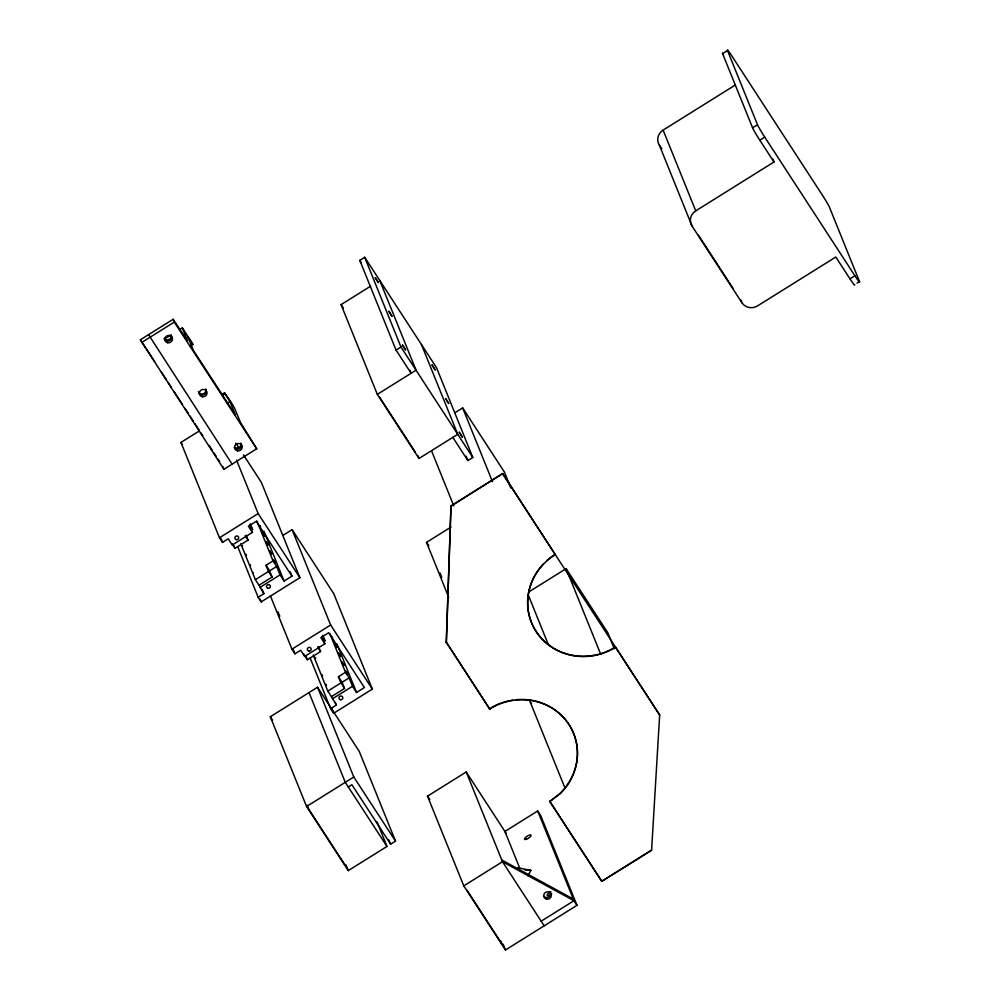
<?xml version="1.0" encoding="UTF-8"?>
<svg xmlns="http://www.w3.org/2000/svg" width="1000" height="1000" viewBox="0 0 1000 1000"><rect width="100%" height="100%" fill="white"/><g stroke="black" fill="none" stroke-linecap="round" stroke-linejoin="round"><path stroke-width="1.5" d="M615.438 647.013L659.663 715L651.6 850.175L601.737 881.325L549.812 801.488L559.913 793.925A58.1 55.188 -22 0 0 566.163 720.675A58.1 55.188 -22 0 0 491.8 707.725L489.8 709.225L446.262 642.163L450.988 505.85L502.65 473.587L555.262 554.587A58.1 55.188 -22 0 0 536.213 631.663A58.1 55.188 -22 0 0 615.55 647.288L615.438 647.013A58.1 55.188 -22 0 1 540.45 637.175A58.1 55.188 -22 0 1 543.438 563.837M446.375 642.45L450.988 505.85M527.938 875.738L530.9 870.362L517.675 867.763L519.138 870.425M489.8 709.225L491.688 707.45A58.1 55.188 -22 0 1 513.125 700.088M549.812 801.488L559.8 793.637A58.1 55.188 -22 0 0 572.487 730.85A58.1 55.188 -22 0 0 516.138 699.725M221.962 394.387L224.55 392.775L230.912 401.912L234.488 407.95L240.562 422.587L256.7 448.787L223.9 469.275L140.375 339.775L173.162 319.288L187.638 341.062L182.35 327.887L179.762 329.5M141.5 342.575L174.3 322.1L173.162 319.288M164.225 339.212L170.7 335.163M190.263 346.075L192.85 344.462L192.4 343.338L182.35 327.887M409.938 370.363L411.112 373.263L396.037 350.087L359.787 260.35L364.7 257.288L436.55 367.75L472.8 457.488L467.887 460.55L452.812 437.375M854.562 284.625A11.387 0.65 58 0 1 849.987 278.837L835.8 257.025L757.55 305.887A11.387 10.812 -22 0 1 742 302.825L692.013 225.987A11.387 10.812 -22 0 1 695.75 210.875L774 162L759.812 140.188A11.387 0.65 58 0 1 752.575 127.8L722.613 53.637L727.525 50.575A11.387 0.65 58 0 1 732.113 56.363L822.288 195A11.387 0.65 58 0 1 829.525 207.387L859.488 281.55L857.025 283.087M421.475 344.575L457.738 434.312L419.025 458.475L377.325 394.363L341.075 304.625L370.75 286.1M222.413 395.513L225 393.9L224.55 392.775M692.013 225.987L659.388 145.225A11.387 10.812 -22 0 1 663.112 130.113L734.85 85.312M227.438 403.237L230.025 401.625L225 393.9M249.587 525.388L252.425 532.4L232.25 545L228.225 538.812L222.488 542.4L219.475 537.762L180.95 442.425L199.013 431.15M396.037 350.087L400.962 347.013L364.7 257.288M752.575 127.8L757.5 124.738L727.525 50.575M759.812 140.188L764.737 137.113A11.387 0.65 58 0 1 757.5 124.738M377.325 394.363L416.037 370.188L379.775 280.462M219.475 537.762L258.175 513.6L236.588 460.15M232.062 543.862L234.963 548.312L248.075 540.125L246.088 535.188M454.925 412.738L462.663 407.9L504.375 472.025L510.8 487.938M283.087 535.3L292.113 529.663L333.812 593.775L372.337 689.125L333.638 713.288L330.625 708.65L310.188 658.1M243.487 454.9L261.363 482.375L299.875 577.712L261.175 601.888L258.163 597.25L263.9 593.663L258.975 585.237L272.1 577.05L268.475 571.487L265.988 565.312L273.038 560.913L256.887 520.938M258.975 585.237L255.362 579.675L268.475 571.487M272.1 577.05L269.6 570.875L276.65 566.475L273.038 560.913M259.887 587.487L280.05 574.888L276.65 566.475M280.05 574.888L284.075 581.062L291.95 576.15L290.2 571.825M451.1 506.125L502.65 473.587M448.738 597.362L426.512 542.362L451.025 527.062M849.987 278.837L854.912 275.763A11.387 0.65 58 0 0 859.488 281.55M322.05 636.8L324.875 643.8L304.7 656.4L300.688 650.225L294.95 653.812L291.938 649.175L330.637 625L292.113 529.663M304.7 656.4L303.8 654.163L307.413 659.725L320.538 651.525L318.538 646.587M377.038 821.838L386.975 846.438L348.275 870.612L306.575 806.5L270.312 716.762L317.55 687.262L359.25 751.388L395.5 841.112L390.588 844.188L351.9 784.712L348.288 786.963M330.625 708.65L336.362 705.075L331.438 696.65L344.55 688.45L340.938 682.887L338.438 676.725L345.5 672.312L329.925 633.775M331.438 696.65L327.812 691.087L340.938 682.887M344.55 688.45L342.062 682.288L349.113 677.875L345.5 672.312M332.337 698.888L352.512 686.287L349.113 677.875M352.512 686.287L356.525 692.475L364.4 687.562L328.725 632.712L320.863 637.625L324.875 643.8M528.7 592L566.112 568.638L607.812 632.75L614.237 648.675M306.575 806.5L353.8 777L317.55 687.262M519.862 868.475L504.913 831.462L537.712 810.975L540.725 815.612L576.975 905.35L505.475 950L463.775 885.888L427.525 796.15L466.225 771.975L506.425 833.775M463.775 885.888L502.475 861.712L573.962 900.713L576.975 905.35M601.737 881.325L651.6 850.175M541.163 921.2L573.962 900.713L537.712 810.975M524.913 870.088L530.9 870.362M501.8 860.025L573.288 899.025M154.55 361.337L153.837 360.412M260.538 526.912L259.625 525.562M242.4 545.75L242.537 546.312M245.85 554.5L246.488 555.425M153.525 359.963L140.375 339.775M332.612 637.762L331.825 636.538M315.075 657.475L315.587 658.275M322.575 675.8L321.775 674.725L322.488 676.075M325.95 684.4L326.463 685.2M764.737 137.113L854.912 275.763M659.388 145.225L661.775 148.887M698.487 235.3L733.312 288.837M502.762 473.862L659.663 715M359.787 260.35L361.463 262.925M400.962 347.013L472.8 457.488M341.075 304.625L343.338 308.1M379.663 397.312L415.337 452.163M426.512 542.362L428.775 545.837M531.525 703.812L530.013 701.5L565.1 788.337M446.262 642.163L489.688 708.938M549.7 801.2L601.625 881.038M192.85 344.462L187.825 336.737L193.263 350.188L235.463 415.087L230.025 401.625M174.3 322.1L256.7 448.787M235.825 443.125L239.237 448.35M544.175 925.825L502.475 861.712L466.225 771.975M232.1 464.15L148.575 334.65M258.175 513.6L299.875 577.712M330.637 625L372.337 689.125M161.312 371.975L166.375 379.762M168.062 382.362L171.438 387.55M173.975 391.438L182.413 404.425M184.95 408.312L188.325 413.5M190.012 416.1L193.388 421.287M195.075 423.888L199.288 430.375M200.987 432.975L202.675 435.562M210.712 447.925L212.312 450.4M213.925 452.875L216.337 456.575M217.938 459.05L219.55 461.525M291.95 576.15L256.275 521.3L248.4 526.225L252.425 532.4M427.525 796.15L429.787 799.625M249.75 525.1L252.638 529.55L250.338 523.837M322.2 636.5L325.1 640.95L322.788 635.25M265.988 565.312L269.6 570.875M338.438 676.725L342.062 682.288M245.188 535.675L248.075 540.125M317.638 647.075L320.538 651.525M180.95 442.425L182.463 444.75M466.962 890.138L501.788 943.688L500.613 940.8M353.8 777L395.5 841.112M386.975 846.438L345.275 782.325L309.025 692.588M270.312 716.762L272.575 720.238M344.575 864.3L308.9 809.45L307.162 805.113M250.575 565.525L250.037 564.675M209.9 446.675L210.312 447.312M315.512 658.562L314.788 657.362M326.388 685.475L325.875 684.638M209.112 445.387L209.5 446.025M259.975 525.712L260.425 526.475M246.412 555.7L245.712 554.438M253.412 573.237L253.062 572.587M772.837 159.125L774 162M740.825 299.95L742 302.825M663.112 130.113L695.75 210.875M566.112 568.638L600.612 654.025M462.663 407.9L492.488 481.712M528.575 595.7L548.45 644.9M466.138 456.213L467.887 460.55M431.562 450.887L453.787 505.887M417.863 455.588L419.025 458.475M440.025 572.987L441.775 577.312M503.137 944.212L505.475 950M336.95 644.025L356.525 692.475M335.188 702.175L336.362 705.075M388.825 839.85L390.588 844.188M263.925 531.188L284.075 581.062M313.25 655.037L327.812 691.087M331.887 708.95L333.638 713.288M306.25 656.838L307.413 659.725M222.763 466.463L223.9 469.275M278.025 611.912L279.775 616.25M293.2 649.475L294.95 653.812M270.338 595.725L291.938 649.175M262.15 589.338L263.9 593.663M240.787 543.625L255.362 579.675M260.012 599L261.175 601.888M237.738 546.688L258.163 597.25M233.8 545.438L234.963 548.312M220.738 538.075L222.488 542.4M345.938 864.825L348.275 870.612M722.613 53.637A11.387 0.65 58 0 1 723.4 53.975M171.175 335.112A3.875 3.675 -22 0 1 164.213 338.35M205.75 389.137A3.875 3.675 -22 0 1 203.162 393.837A3.875 3.675 -22 0 1 198.375 391.5M240.925 443.212A3.875 3.675 -22 0 1 234.587 447.175M240.975 443.462A3.875 3.675 -22 0 1 239.7 448.6A3.875 3.675 -22 0 1 234.412 447.562M205.8 389.387A3.875 3.675 -22 0 1 203.612 394.95A3.875 3.675 -22 0 1 198.675 391.675M171.225 335.375A3.875 3.675 -22 0 1 169.95 340.513A3.875 3.675 -22 0 1 164.662 339.462M551.712 893.838A3.875 1.188 -33 0 1 547.15 895.337A3.875 1.188 -33 0 1 550.837 891.675M550.112 891.775A3.875 3.675 -22 0 1 548.85 896.912A3.875 3.675 -22 0 1 543.562 895.875M546.675 560.7A58.1 55.188 -22 0 1 555.15 554.312M375.3 277.663L378.312 282.538L375.3 277.663M388.888 311.312L391.912 316.188L388.888 311.312M402.488 344.963L405.513 349.837L402.488 344.963M432.075 364.95L435.087 369.837L432.075 364.95M445.662 398.6L448.688 403.488L445.662 398.6M459.263 432.25L462.287 437.137L459.263 432.25M262.312 532.775L264.325 536.038L262.312 532.775M265.938 541.75L267.95 545L265.938 541.75M269.562 550.725L271.575 553.975L269.562 550.725M273.188 559.7L275.2 562.95L273.188 559.7M334.775 644.175L336.788 647.438L334.775 644.175M338.4 653.15L340.412 656.413L338.4 653.15M342.025 662.125L344.038 665.387L342.025 662.125M345.65 671.1L347.663 674.35L345.65 671.1M308.812 651.038A1.938 1.837 -22 0 0 311.1 648.625A1.938 1.837 -22 0 0 307.863 647.987A1.938 1.837 -22 0 0 308.812 651.038M340.462 699.7A1.938 1.837 -22 0 0 342.75 697.288A1.938 1.837 -22 0 0 339.513 696.65A1.938 1.837 -22 0 0 340.462 699.7M237.475 450.825A3.875 3.675 -22 0 0 242.062 446.025A3.875 3.675 -22 0 0 235.575 444.738A3.875 3.675 -22 0 0 237.475 450.825M202.3 396.763A3.875 3.675 -22 0 0 206.887 391.95A3.875 3.675 -22 0 0 200.413 390.662A3.875 3.675 -22 0 0 202.3 396.763M167.725 342.738A3.875 3.675 -22 0 0 172.312 337.925A3.875 3.675 -22 0 0 165.825 336.65A3.875 3.675 -22 0 0 167.725 342.738M236.35 539.625A1.938 1.837 -22 0 0 238.637 537.225A1.938 1.837 -22 0 0 235.4 536.587A1.938 1.837 -22 0 0 236.35 539.625M268 588.3A1.938 1.837 -22 0 0 270.3 585.887A1.938 1.837 -22 0 0 267.062 585.25A1.938 1.837 -22 0 0 268 588.3M526.525 839.2A3.875 1.188 -33 0 0 531.05 835.163A3.875 1.188 -33 0 0 525.737 837.262A3.875 1.188 -33 0 0 526.525 839.2M546.613 899.137A3.875 3.675 -22 0 0 551.2 894.325A3.875 3.675 -22 0 0 544.725 893.05A3.875 3.675 -22 0 0 546.613 899.137"/></g></svg>
